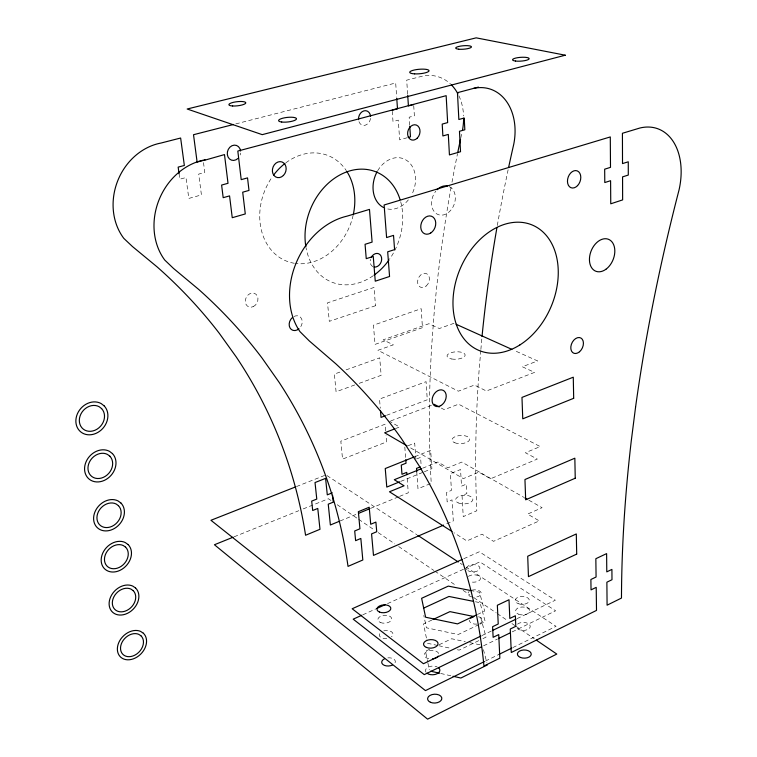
<?xml version="1.0" encoding="UTF-8"?>
<svg xmlns="http://www.w3.org/2000/svg" width="757" height="757" viewBox="0 0 757 757"><rect width="100%" height="100%" fill="white"/><g stroke="black" fill="none" stroke-linecap="round" stroke-linejoin="round"><path stroke-width="0.57" stroke-dasharray="3.79 2.84" d="M480.79 350.586L479.266 368.167A916.339 466.189 -69.5 0 0 476.806 510.776L463.246 516.634L462.044 495.608L466.851 493.573L466.321 484.149L461.505 486.174L460.549 469.51L450.424 473.683L451.437 490.394L446.564 492.438L447.15 501.91L452.014 499.857L453.301 520.93L444.671 524.648M480.884 349.412L481.906 337.669M485.483 661.06L499.175 654.313M512.858 647.576L556.035 626.323L466.189 567.192M483.591 645.797L497.358 639.107M512.186 631.906L555.619 610.795L479.843 561.864L464.817 568.658M478.793 640.649L459.139 650.14L455.752 649.402M482.928 638.643L486.032 637.148L480.827 617.958L478.538 617.494M481.954 635.558L491.52 630.95M517.04 618.658L555.326 600.216L479.313 551.768L463.152 559.007M478.992 624.61L458.174 634.527L426.38 627.78L423.797 615.432M480.023 624.109L485.228 621.629L480.014 602.667L475.415 601.749M429.692 649.241L425.51 651.238L427.629 661.665M439.107 644.746L451.664 638.757L465.271 641.671M477.374 614.504L484.679 611.05L479.455 592.239L472.529 590.876M431.963 620.011L423.504 623.948L426.56 638.719M362.849 614.788L375.727 608.959M387.537 603.622L463.748 569.15M340.111 520.977L356.339 514.268M370.4 508.449L398.532 496.819M399.611 496.365L408.269 492.788L406.982 475.775M400.737 481.386L423.295 472.179M424.365 471.743L431.887 468.678L430.657 450.339L415.517 456.405M422.624 468.205L437.877 462.007L447.889 467.817L461.855 462.082L523.797 497.302M234.168 536.779L298.835 510.682M303.216 508.912L328.424 498.74L331.358 500.737M416.804 458.874L420.58 457.36L421.223 466.492M408.118 445.722L414.704 443.11L415.867 459.253M296.413 486.581L325.993 474.913M395.372 428.642L399.582 427.014L389.647 421.365M390.735 420.949L431.973 405.127M386.543 415.3L427.279 399.781L426.068 381.67L379.531 399.062L380.279 408.231M354.759 384.953L336.08 391.776L334.376 374.072L341.01 371.696M359.159 383.354L381.14 375.33L379.721 357.834L345.438 370.116M453.982 323.305L439.315 328.51L428.926 323.722L383.156 339.827L393.29 344.851L377.923 350.302L458.392 391.189L474.421 385.067L486.382 391L534.556 372.387L522.33 366.757L537.574 360.938L513.994 350.321M407.228 137.727L399.658 139.837L398.286 120.155L393.006 121.584L392.277 111.355M235.777 123.902L395.684 82.996L396.668 97.076M469.804 642.636L482.285 645.305M437.669 645.475L427.497 643.261L426.797 639.854M438.805 645.721L451.229 648.418M440.706 673.475L451.901 676.01M441.265 408.07L444.312 409.688L458.572 404.172L540.195 446.573L525.396 452.743L537.309 459.064L490.555 478.774L478.888 472.131L463.341 478.613L409.177 447.075M528.869 500.188L542.069 507.692L527.582 514.098L539.268 520.882L493.526 541.321L482.067 534.205L466.87 540.924L453.973 532.739M326.977 475.566L416.823 534.697M460.265 563.293L462.243 564.59M337.215 504.72L357.701 518.659M358.676 519.321L374.299 529.938M378.197 532.597L394.785 543.876M398.693 546.535L433.827 570.428M434.802 571.09L456.272 585.7M463.104 590.346L469.936 594.993M473.835 597.642L496.28 612.915M497.254 613.577L507.994 620.882M511.893 623.531L514.826 625.528M515.801 626.19L534.338 638.804M483.43 649.657L486.893 662.706M427.866 662.82L429.276 669.775M179.059 173.713L179.816 179.201L185.985 177.535L188.815 198.429L201.428 194.918L198.694 174.101L204.778 172.454L203.368 161.544M385.654 430.847L385.114 424.194L340.83 441.199L342.552 459.13L386.553 441.937L386.013 435.284M404.815 447.027L405.686 458.581M416.766 471.791L417.987 488.767L431.244 483.288A884.413 468.678 -69.9 0 1 431.736 345.391L433.912 315.981A884.413 468.678 -69.9 0 1 451.172 186.742M407.635 94.209L406.698 80.176L422.52 76.126A50.993 39.165 -73.2 0 1 450.538 84.036M409.707 125.293L409.168 117.212L414.382 115.812L413.729 105.639M449.261 186.619A15.055 11.383 -69.9 0 1 453.036 206.907A15.055 11.383 -69.9 0 1 435.313 212.812A15.055 11.383 -69.9 0 1 435.852 191.095M294 316.473A7.712 6.179 -62.5 0 1 301.343 318.366A7.712 6.179 -62.5 0 1 300.311 327.365M497.302 225.52A916.339 466.189 -69.5 0 1 508.193 169.445M426.011 672.244A7.201 4.353 -2.7 0 1 428.358 667.087A7.201 4.353 -2.7 0 1 437.101 666.86M517.504 624.128A7.012 4.022 -0.1 0 1 528.206 623.579A7.012 4.022 -0.1 0 1 527.279 629.71A7.012 4.022 -0.1 0 1 516.899 628.13M383.742 630.903A6.889 4.003 -4.3 0 1 391.729 631.944A6.889 4.003 -4.3 0 1 391.445 636.826M386.78 638.501A6.889 4.003 -4.3 0 1 380.516 637.129A6.889 4.003 -4.3 0 1 379.891 633.164M471.914 590.167A6.69 3.719 -1.8 0 1 481.197 592.826A6.69 3.719 -1.8 0 1 473.825 597.226M472.122 597.027A6.69 3.719 -1.8 0 1 469.208 591.416M466.492 568.015A6.756 3.643 -1.9 0 1 475.699 564.836A6.756 3.643 -1.9 0 1 478.604 570.333A6.756 3.643 -1.9 0 1 467.902 570.664M466.993 569.87A6.756 3.643 -1.9 0 1 466.52 568.961M468.365 576.437A6.728 3.671 -1.9 0 1 477.288 575.301A6.728 3.671 -1.9 0 1 479.768 580.013A6.728 3.671 -1.9 0 1 471.28 581.982M428.727 658.694A7.248 4.305 -2.8 0 1 424.686 653.537A7.248 4.305 -2.8 0 1 433.184 650.405A7.248 4.305 -2.8 0 1 438.748 655.004M387.849 657.88A6.822 4.078 -4.2 0 1 394.511 659.707A6.822 4.078 -4.2 0 1 393.772 664.258M478.462 616.785A6.633 3.794 -1.5 0 1 482.682 620.163A6.633 3.794 -1.5 0 1 478.717 623.787M477.052 624.09A6.633 3.794 -1.5 0 1 469.472 620.04M400.699 201.74A59.396 46.962 -68.2 0 1 389.59 259.149M373.173 275.766A59.396 46.962 -68.2 0 1 306.102 248.088M377.677 170.741A26.391 20.524 -70.6 0 1 407.181 160.749A26.391 20.524 -70.6 0 1 411.448 195.221M408.364 199.867A26.391 20.524 -70.6 0 1 384.461 207.957M451.995 182.238A884.413 468.678 -69.9 0 1 457.465 153.917M460.786 137.954A884.413 468.678 -69.9 0 1 462.025 132.238M458.912 95.827A50.993 39.165 -73.2 0 1 463.577 115.963M240.594 153.018A7.769 6.567 -72.2 0 1 240.139 154.986M370.523 118.357A7.466 5.914 -73.9 0 1 365.139 125.227A7.466 5.914 -73.9 0 1 358.894 121.461M372.794 266.578A7.059 5.498 -66.8 0 1 370.428 259.358M285.891 162.783A56.718 46.026 -68.9 0 1 346.327 170.637M353.159 215.225A56.718 46.026 -68.9 0 1 295.41 263.436M294.322 263.275A56.718 46.026 -68.9 0 1 272.217 176.968M422.453 327.667L375.027 344.388L373.447 325.169L421.185 308.695L422.453 327.667M375.491 305.733L329.304 321.347L327.516 302.828L374.005 287.452L375.491 305.733M426.096 286.061A7.381 5.583 -66.3 0 0 426.825 273.835A7.381 5.583 -66.3 0 0 417.609 281.367A7.381 5.583 -66.3 0 0 426.096 286.061M518.242 603.679A7.068 3.946 -0.4 0 0 529.304 600.698A7.068 3.946 -0.4 0 0 519.207 596.866A7.068 3.946 -0.4 0 0 518.242 603.679M380.411 622.519A6.927 3.955 -4.3 0 0 391.615 619.529A6.927 3.955 -4.3 0 0 382.37 615.64A6.927 3.955 -4.3 0 0 380.411 622.519M518.659 614.239A7.05 3.974 -0.2 0 0 529.682 611.249A7.05 3.974 -0.2 0 0 519.624 607.379A7.05 3.974 -0.2 0 0 518.659 614.239M458.297 502.922A8.649 4.305 -2.5 0 0 472.652 500.33A8.649 4.305 -2.5 0 0 461.798 495.551A8.649 4.305 -2.5 0 0 458.297 502.922M454.758 442.75A8.829 4.059 -2.9 0 0 469.406 440.177A8.829 4.059 -2.9 0 0 458.363 435.758A8.829 4.059 -2.9 0 0 454.758 442.75M451.721 358.998A9.065 3.709 -3.4 0 0 465.139 355.014A9.065 3.709 -3.4 0 0 451.39 352.582A9.065 3.709 -3.4 0 0 451.721 358.998M253.349 306.576A7.362 6.056 -62.8 0 0 256.074 294.322A7.362 6.056 -62.8 0 0 245.486 299.479A7.362 6.056 -62.8 0 0 253.349 306.576"/><path stroke-width="1.14" d="M205.043 159.765L204.21 160.37L224.488 154.589L228.018 183.289L221.612 185.068L223.183 197.681L229.56 195.893L232.248 217.704L245.287 213.938L242.704 192.193L248.996 190.433L247.53 177.895L241.209 179.646L237.821 151.05L446.157 95.675L447.652 122.596L442.211 124.101L442.883 135.948L448.305 134.424L449.431 154.92L460.53 151.712L459.471 131.283L464.826 129.778L464.23 118.007L458.856 119.492L457.465 92.676L478.415 87.102M487.47 664.883L460.852 678.035L453.017 676.266M484.433 661.571L425.462 690.611L210.948 520.286L295.315 487.016M499.175 654.313L511.808 648.096M481.471 646.828L424.27 674.629L353.188 619.16L361.78 615.271M498.418 638.596L510.067 632.928M480.884 636.069L423.466 663.728L352.175 608.76L462.073 559.489M492.589 630.439L515.981 619.169M476.323 615.006L457.521 623.891L425.614 617.229L421.621 598.295L448.305 586.117L471.374 590.649M433.023 619.519L449.932 611.628L473.958 616.548M423.447 608.202L448.967 596.459L473.106 601.285M376.806 608.477L385.389 604.588M443.593 525.112L373.485 555.383L371.573 533.912L376.731 531.726L375.888 522.093L370.722 524.26L369.208 507.228L358.354 511.704L359.935 528.783L354.702 530.979L355.62 540.668L360.834 538.454L362.821 559.991L348.021 566.378A832.18 608.022 -26 0 0 279.153 382.389L262.026 358.014A832.18 608.022 -26 0 0 198.741 289.467L173.552 268.47L164.752 260.058A61.043 51.959 -67.1 0 1 158.894 200.227A61.043 51.959 -67.1 0 1 204.153 159.992M339.032 521.422L330.374 524.998L328.245 504.19L333.26 502.156L332.56 495.163M358.506 513.369L369.321 508.893M399.668 481.821L386.78 487.082L385.247 468.536L414.439 456.84M420.277 466.87L416.52 468.394L416.766 471.791M421.535 468.649L394.293 479.72L404.077 485.786L389.467 491.785L451.986 531.471M233.071 537.224L214.439 544.747L427.591 719.15L556.783 654.067L536.297 640.129M332.323 492.826L327.289 494.851L325.595 478.367L315.026 482.55L316.776 499.081L311.685 501.125L312.698 510.502L317.77 508.439L319.984 529.294L305.573 535.256A785.227 586.42 -24.6 0 0 236.193 356.878L219.246 333.26A785.227 586.42 -24.6 0 0 157.059 266.852L132.437 246.517L123.826 238.389A58.119 50.596 -68 0 1 117.581 181.16A58.119 50.596 -68 0 1 160.995 143.045L180.639 138.02L184.348 165.471L178.16 167.117L179.059 173.713M394.302 429.058L384.651 432.786L407.134 445.882M385.445 415.716L381.036 417.391L380.468 410.521M408.316 137.433L410.474 136.828L409.783 126.447M203.226 160.456L197.113 162.083L193.518 134.718L233.497 124.489M392.192 110.219L397.491 108.809L396.753 98.249M413.653 104.513L408.42 105.904L407.72 95.382M430.629 671.185L439.58 673.219M456.121 324.27L511.846 349.356M434.149 404.295L439.23 406.992M524.809 497.879L526.844 499.033M417.817 535.35L458.288 561.987M405.78 459.736L406.036 463.199L401.276 465.12L401.976 474.289L406.727 472.368L406.897 474.639M298.968 328.803A7.712 6.179 -62.5 0 1 290.035 327.98A7.712 6.179 -62.5 0 1 292.42 317.533M473.702 88.361A53.331 39.837 -72.4 0 1 513.766 144.18A916.339 466.189 -69.5 0 0 508.676 167.155M482.02 336.524A916.339 466.189 -69.5 0 1 496.895 227.848M437.111 189.704A15.055 11.383 -69.9 0 1 447.368 186.004M438.426 667.627A7.201 4.353 -2.7 0 1 437.035 673.777A7.201 4.353 -2.7 0 1 426.939 673.21M438.246 656.111A7.248 4.305 -2.8 0 1 432.455 658.893M392.467 665.053A6.822 4.078 -4.2 0 1 382.957 664.542A6.822 4.078 -4.2 0 1 384.565 658.77M470.731 618.195A6.633 3.794 -1.5 0 1 473.409 616.936M305.904 246.981A59.396 46.962 -68.2 0 1 341.237 174.261A59.396 46.962 -68.2 0 1 400.065 199.545M388.928 260.096A59.396 46.962 -68.2 0 1 374.053 275.141M383.496 207.494A26.391 20.524 -70.6 0 1 377.1 171.744M457.692 152.782A884.413 468.678 -69.9 0 1 460.54 139.099M451.39 84.86A50.993 39.165 -73.2 0 1 457.89 93.783M463.625 118.262A50.993 39.165 -73.2 0 1 462.518 129.958M238.048 158.355A7.769 6.567 -72.2 0 1 228.037 156.992A7.769 6.567 -72.2 0 1 231.935 145.741A7.769 6.567 -72.2 0 1 240.584 151.031M358.534 119.653A7.466 5.914 -73.9 0 1 363.985 110.853A7.466 5.914 -73.9 0 1 370.58 116.455M371.081 257.626A7.059 5.498 -66.8 0 1 378.623 253.727A7.059 5.498 -66.8 0 1 381.235 261.733A7.059 5.498 -66.8 0 1 374.157 267.041M346.952 171.602A56.718 46.026 -68.9 0 1 353.396 214.136M273.58 175.104A56.718 46.026 -68.9 0 1 284.944 163.503M635.577 407.096L631.262 440.981A1017.048 451.484 -68.4 0 0 621.478 598.068L607.086 605.184L606.877 582.199L611.987 579.73L611.911 569.406L606.783 571.876L606.612 553.613L595.844 558.704L596.081 577.014L590.886 579.502L591.037 589.873L596.213 587.366L596.507 610.407L511.278 652.506L510.265 629.01L515.791 626.332L515.356 615.772L509.811 618.441L509.007 599.752L497.349 605.259L498.229 623.995L492.608 626.692L493.129 637.309L498.731 634.593L499.847 658.155L483.95 666.009A997.594 673.21 -29.7 0 0 418.848 465.347L401.503 438.738A997.594 673.21 -29.7 0 0 335.909 363.88L309.301 340.943L300.009 331.68A70.723 55.621 -65.4 0 1 295.94 263.502A70.723 55.621 -65.4 0 1 347.075 216.133L369.473 209.396L372.103 242.098L365.063 244.303L366.246 258.657L373.258 256.424L375.254 281.188L389.562 276.494L387.688 251.826L394.586 249.621L393.526 235.38L386.6 237.556L384.121 204.986L610.293 136.932L610.502 167.354L604.673 169.18L604.786 182.551L610.596 180.696L610.757 203.803L622.633 199.895L622.566 176.883L628.291 175.056L628.272 161.79L622.519 163.588L622.424 133.279L639.797 128.047A60.939 41.361 -70.4 0 1 679.01 190.073A1017.048 451.484 -68.4 0 0 635.577 407.096M576.702 554.096L528.452 576.635L527.714 556.234L576.304 533.95L576.702 554.096M575.235 478.225L525.68 499.819L524.951 479.531L574.847 458.193L575.235 478.225M573.683 398.305L522.756 418.829L521.98 397.416L573.276 377.194L573.683 398.305M565.261 55.204L262.234 134.651L187.178 109.008L476.172 37.85L565.261 55.204M140.925 635.757L138.749 634.338A12.954 9.85 -45.6 0 0 120.732 646.043A12.954 9.85 -45.6 0 0 134.774 655.193A12.954 9.85 -45.6 0 0 140.925 635.757M143.328 633.193L140.575 631.385A16.484 12.538 -45.6 0 0 117.638 646.251A16.484 12.538 -45.6 0 0 135.475 657.928A16.484 12.538 -45.6 0 0 143.328 633.193M133.109 590.574L130.885 589.069A13.115 10.201 -46.1 0 0 112.538 600.727A13.115 10.201 -46.1 0 0 126.873 610.435A13.115 10.201 -46.1 0 0 133.109 590.574M135.56 587.99L132.74 586.079A16.692 12.983 -46.1 0 0 109.386 600.878A16.692 12.983 -46.1 0 0 127.602 613.265A16.692 12.983 -46.1 0 0 135.56 587.99M125.586 547.141L123.334 545.56A13.276 10.551 -46.7 0 0 104.665 557.152A13.276 10.551 -46.7 0 0 119.284 567.409A13.276 10.551 -46.7 0 0 125.586 547.141M128.084 544.548L125.208 542.523A16.891 13.418 -46.7 0 0 101.447 557.247A16.891 13.418 -46.7 0 0 120.032 570.333A16.891 13.418 -46.7 0 0 128.084 544.548M118.414 505.657L116.105 503.982A13.427 10.882 -47.4 0 0 97.142 515.526A13.427 10.882 -47.4 0 0 112.036 526.314A13.427 10.882 -47.4 0 0 118.414 505.657M120.94 503.036L118.016 500.907A17.08 13.844 -47.4 0 0 93.868 515.555A17.08 13.844 -47.4 0 0 112.793 529.323A17.08 13.844 -47.4 0 0 120.94 503.036M109.86 456.216L107.503 454.446A13.607 11.279 -48.5 0 0 88.172 465.905A13.607 11.279 -48.5 0 0 103.397 477.345A13.607 11.279 -48.5 0 0 109.86 456.216M112.433 453.575L109.443 451.314A17.307 14.355 -48.5 0 0 84.831 465.858A17.307 14.355 -48.5 0 0 104.173 480.458A17.307 14.355 -48.5 0 0 112.433 453.575M101.627 408.619L99.224 406.746A13.777 11.667 -49.8 0 0 79.532 418.129A13.777 11.667 -49.8 0 0 95.079 430.213A13.777 11.667 -49.8 0 0 101.627 408.619M104.248 405.96L101.192 403.576A17.534 14.847 -49.8 0 0 76.126 418.015A17.534 14.847 -49.8 0 0 95.884 433.42A17.534 14.847 -49.8 0 0 104.248 405.96M417.315 138.086A7.825 6.037 -73 0 0 416.501 125.104A7.825 6.037 -73 0 0 407.616 134.121A7.825 6.037 -73 0 0 417.315 138.086M283.402 175.463A8.157 6.737 -71.1 0 0 281.992 161.96A8.157 6.737 -71.1 0 0 272.425 171.508A8.157 6.737 -71.1 0 0 283.402 175.463M379.484 612.063A6.945 3.927 -4.4 0 0 390.735 609.082A6.945 3.927 -4.4 0 0 381.452 605.24A6.945 3.927 -4.4 0 0 379.484 612.063M426.352 647.415A7.277 4.268 -2.8 0 0 438 644.235A7.277 4.268 -2.8 0 0 428.055 640.025A7.277 4.268 -2.8 0 0 426.352 647.415M430.355 702.25A7.135 4.428 -2.5 0 0 441.776 699.023A7.135 4.428 -2.5 0 0 431.992 694.604A7.135 4.428 -2.5 0 0 430.355 702.25M520.39 657.436A6.945 4.097 0.2 0 0 531.234 654.408A6.945 4.097 0.2 0 0 521.327 650.367A6.945 4.097 0.2 0 0 520.39 657.436M515.526 61.043A8.346 1.902 -4 0 0 529.058 59.008A8.346 1.902 -4 0 0 517.968 57.627A8.346 1.902 -4 0 0 515.526 61.043M458.714 49.205A7.901 1.732 -4.5 0 0 471.393 47.133A7.901 1.732 -4.5 0 0 460.672 46.073A7.901 1.732 -4.5 0 0 458.714 49.205M281.708 122.019A8.999 2.299 -6 0 0 296.347 119.256A8.999 2.299 -6 0 0 284.585 117.799A8.999 2.299 -6 0 0 281.708 122.019M232.645 105.989A8.535 2.072 -6.5 0 0 245.798 102.98A8.535 2.072 -6.5 0 0 233.563 102.29A8.535 2.072 -6.5 0 0 232.645 105.989M414.609 73.864A9.68 2.252 -4.8 0 0 429.03 70.732A9.68 2.252 -4.8 0 0 414.495 69.956A9.68 2.252 -4.8 0 0 414.609 73.864M440.659 405.686A8.838 6.482 -62 0 0 444.378 391.189A8.838 6.482 -62 0 0 432.417 397.785A8.838 6.482 -62 0 0 440.659 405.686M579.559 351.74A8.412 5.782 -65.2 0 0 580.931 338.038A8.412 5.782 -65.2 0 0 570.844 346.791A8.412 5.782 -65.2 0 0 579.559 351.74M577.572 185.616A8.97 6.321 -70.7 0 0 577.354 170.931A8.97 6.321 -70.7 0 0 567.466 181.368A8.97 6.321 -70.7 0 0 577.572 185.616M605.931 269.265A17.184 11.819 -68.2 0 0 610.719 240.622A17.184 11.819 -68.2 0 0 589.741 255.913A17.184 11.819 -68.2 0 0 605.931 269.265M430.695 233.033A9.415 7.163 -68.8 0 0 433.165 217.174A9.415 7.163 -68.8 0 0 420.883 225.009A9.415 7.163 -68.8 0 0 430.695 233.033M519.889 344.927A68.13 49.243 -66.7 0 0 542.381 231.434A68.13 49.243 -66.7 0 0 454.588 286.875A68.13 49.243 -66.7 0 0 519.889 344.927"/></g></svg>
